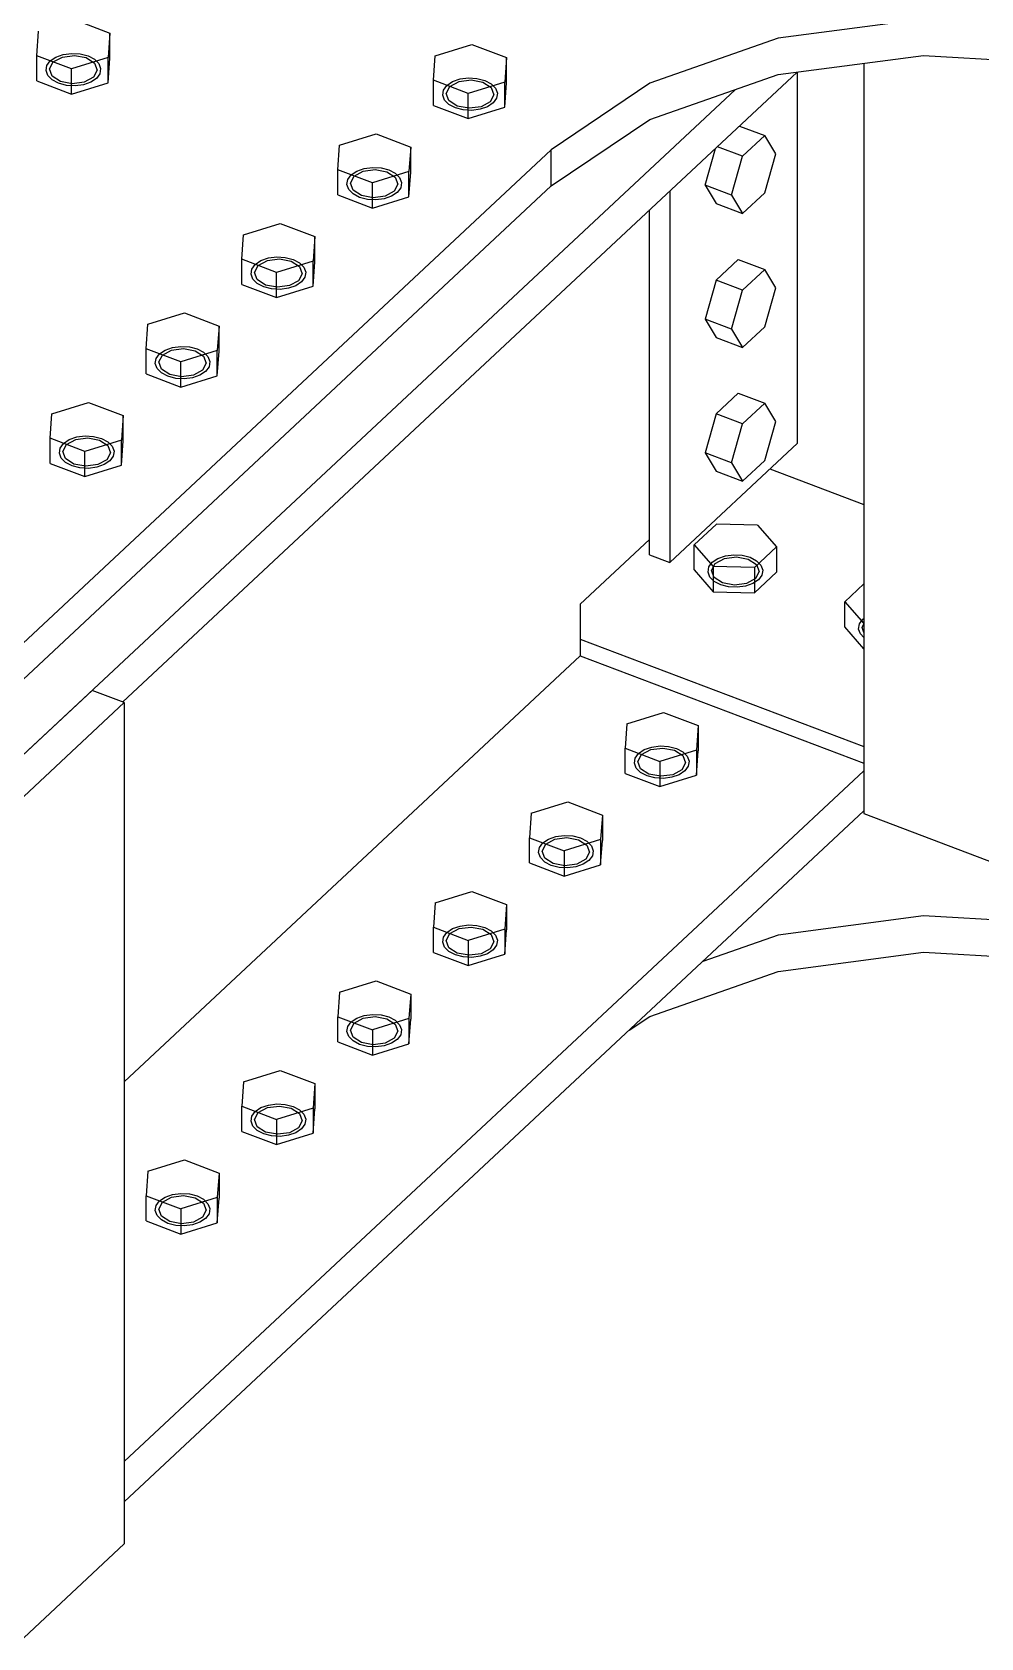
# Model space of a CAD drawing. Header units: millimetres. Extents: x 15962 to 71432, y 9666 to 72266.
# Drawn here: x 63782 to 64181, y 33526 to 34201 of the extents above; entities that cross this region are included whole.
import ezdxf

# ---------------------------------------------------------------- set-up
doc = ezdxf.new("R2010")
doc.units = ezdxf.units.MM
doc.header["$LTSCALE"] = 2

msp = doc.modelspace()

# ---------------------------------------------------------------- linework, layer by layer
at = {"color": 7, "linetype": 'Continuous'}
for p, q in [((63784.3943, 34190.7357), (63785.1499, 34201.0286)), ((63800.5133, 34205.7858), (63815.1213, 34200.2502)), ((63815.1213, 34200.2502), (63814.3658, 34189.9574)), ((63815.1213, 34189.6393), (63815.1213, 34200.2502)), ((63951.956, 34190.714), (63967.3195, 34195.4712)), ((63967.3195, 34195.4712), (63981.9275, 34189.9356)), ((63784.3943, 34180.1248), (63784.3943, 34190.7357)), ((63799.0023, 34185.2001), (63784.3943, 34190.7357)), ((63788.6241, 34186.5948), (63790.0588, 34188.5574)), ((63789.7673, 34185.1415), (63791.3239, 34188.078)), ((63790.0588, 34188.5574), (63792.4429, 34190.1603)), ((63791.3239, 34188.078), (63795.1403, 34190.1582)), ((63792.4429, 34190.1603), (63795.5431, 34191.2465)), ((63795.1403, 34190.1582), (63800.194, 34190.8246)), ((63795.5431, 34191.2465), (63799.0558, 34191.7097)), ((63814.3658, 34189.9574), (63799.0023, 34185.2001)), ((63799.0558, 34191.7097), (63802.6372, 34191.5046)), ((63800.194, 34190.8246), (63805.1308, 34189.8987)), ((63802.6372, 34191.5046), (63805.9368, 34190.6512)), ((63805.1308, 34189.8987), (63808.6279, 34187.6286)), ((63805.9368, 34190.6512), (63808.6315, 34189.2331)), ((63808.6279, 34187.6286), (63809.7483, 34184.6226)), ((63808.6315, 34189.2331), (63810.4576, 34187.3891)), ((63810.4576, 34187.3891), (63811.2364, 34185.2996)), ((63814.3658, 34179.3464), (63814.3658, 34189.9574)), ((63814.3658, 34179.3464), (63815.1213, 34189.6393)), ((63951.2005, 34180.4212), (63951.956, 34190.714)), ((63981.9275, 34189.9356), (63981.172, 34179.6428)), ((63981.9275, 34179.3247), (63981.9275, 34189.9356)), ((63788.2793, 34184.4644), (63788.6241, 34186.5948)), ((63789.058, 34182.375), (63788.2793, 34184.4644)), ((63790.8841, 34180.531), (63789.058, 34182.375)), ((63790.8877, 34182.1355), (63789.7673, 34185.1415)), ((63793.5789, 34179.1129), (63790.8841, 34180.531)), ((63794.3848, 34179.8654), (63790.8877, 34182.1355)), ((63799.0023, 34174.5892), (63799.0023, 34185.2001)), ((63808.1917, 34181.6861), (63804.3753, 34179.6059)), ((63809.4568, 34181.2067), (63807.0727, 34179.6038)), ((63809.7483, 34184.6226), (63808.1917, 34181.6861)), ((63810.8915, 34183.1693), (63809.4568, 34181.2067)), ((63811.2364, 34185.2996), (63810.8915, 34183.1693)), ((63951.2005, 34169.8102), (63951.2005, 34180.4212)), ((63965.8085, 34174.8856), (63951.2005, 34180.4212)), ((63959.2491, 34179.8457), (63962.3492, 34180.932)), ((63961.9465, 34179.8436), (63967.0002, 34180.51)), ((63962.3492, 34180.932), (63965.862, 34181.3952)), ((63965.862, 34181.3952), (63969.4434, 34181.1901)), ((63967.0002, 34180.51), (63971.937, 34179.5842)), ((63969.4434, 34181.1901), (63972.743, 34180.3367)), ((63784.3943, 34180.1248), (63799.0023, 34174.5892)), ((63796.8785, 34178.2595), (63793.5789, 34179.1129)), ((63799.3216, 34178.9395), (63794.3848, 34179.8654)), ((63800.4599, 34178.0543), (63796.8785, 34178.2595)), ((63799.0023, 34174.5892), (63814.3658, 34179.3464)), ((63804.3753, 34179.6059), (63799.3216, 34178.9395)), ((63803.9726, 34178.5176), (63800.4599, 34178.0543)), ((63807.0727, 34179.6038), (63803.9726, 34178.5176)), ((63955.0855, 34174.1499), (63955.4303, 34176.2802)), ((63955.8642, 34172.0604), (63955.0855, 34174.1499)), ((63955.4303, 34176.2802), (63956.865, 34178.2429)), ((63956.5735, 34174.8269), (63958.1301, 34177.7635)), ((63957.6939, 34171.8209), (63956.5735, 34174.8269)), ((63956.865, 34178.2429), (63959.2491, 34179.8457)), ((63958.1301, 34177.7635), (63961.9465, 34179.8436)), ((63981.172, 34179.6428), (63965.8085, 34174.8856)), ((63965.8085, 34164.2746), (63965.8085, 34174.8856)), ((63971.937, 34179.5842), (63975.4341, 34177.3141)), ((63972.743, 34180.3367), (63975.4377, 34178.9185)), ((63976.5545, 34174.308), (63974.9979, 34171.3715)), ((63975.4341, 34177.3141), (63976.5545, 34174.308)), ((63975.4377, 34178.9185), (63977.2638, 34177.0745)), ((63977.2638, 34177.0745), (63978.0426, 34174.9851)), ((63978.0426, 34174.9851), (63977.6977, 34172.8548)), ((63981.172, 34169.0319), (63981.172, 34179.6428)), ((63981.172, 34169.0319), (63981.9275, 34179.3247)), ((63951.2005, 34169.8102), (63965.8085, 34164.2746)), ((63957.6903, 34170.2164), (63955.8642, 34172.0604)), ((63960.3851, 34168.7983), (63957.6903, 34170.2164)), ((63961.191, 34169.5508), (63957.6939, 34171.8209)), ((63963.6846, 34167.9449), (63960.3851, 34168.7983)), ((63966.1278, 34168.6249), (63961.191, 34169.5508)), ((63967.2661, 34167.7398), (63963.6846, 34167.9449)), ((63965.8085, 34164.2746), (63981.172, 34169.0319)), ((63971.1815, 34169.2913), (63966.1278, 34168.6249)), ((63970.7788, 34168.203), (63967.2661, 34167.7398)), ((63973.8789, 34169.2892), (63970.7788, 34168.203)), ((63974.9979, 34171.3715), (63971.1815, 34169.2913)), ((63976.263, 34170.8921), (63973.8789, 34169.2892)), ((63977.6977, 34172.8548), (63976.263, 34170.8921)), ((64079.8764, 34161.1626), (64090.4659, 34157.1497)), ((63911.6586, 34153.0889), (63927.0221, 34157.8461)), ((63927.0221, 34157.8461), (63941.63, 34152.3105)), ((64090.4659, 34157.1497), (64081.1596, 34148.4606)), ((64095.119, 34149.4365), (64090.4659, 34157.1497)), ((63910.9031, 34142.796), (63911.6586, 34153.0889)), ((63941.63, 34152.3105), (63940.8745, 34142.0177)), ((63941.63, 34141.6996), (63941.63, 34152.3105)), ((64065.3737, 34136.2769), (64069.7516, 34151.7092)), ((64081.1596, 34148.4606), (64070.5701, 34152.4734)), ((64076.5064, 34132.0582), (64081.1596, 34148.4606)), ((64090.4659, 34133.034), (64095.119, 34149.4365)), ((63910.9031, 34132.1851), (63910.9031, 34142.796)), ((63925.511, 34137.2604), (63910.9031, 34142.796)), ((63915.1328, 34138.6551), (63916.5675, 34140.6177)), ((63916.2761, 34137.2018), (63917.8326, 34140.1383)), ((63916.5675, 34140.6177), (63918.9516, 34142.2206)), ((63917.8326, 34140.1383), (63921.6491, 34142.2185)), ((63918.9516, 34142.2206), (63922.0518, 34143.3068)), ((63921.6491, 34142.2185), (63926.7027, 34142.8849)), ((63922.0518, 34143.3068), (63925.5645, 34143.77)), ((63940.8745, 34142.0177), (63925.511, 34137.2604)), ((63925.5645, 34143.77), (63929.1459, 34143.5649)), ((63926.7027, 34142.8849), (63931.6395, 34141.959)), ((63929.1459, 34143.5649), (63932.4455, 34142.7115)), ((63931.6395, 34141.959), (63935.1367, 34139.6889)), ((63932.4455, 34142.7115), (63935.1402, 34141.2934)), ((63935.1402, 34141.2934), (63936.9663, 34139.4494)), ((63940.8745, 34131.4067), (63940.8745, 34142.0177)), ((63940.8745, 34131.4067), (63941.63, 34141.6996)), ((63914.788, 34136.5247), (63915.1328, 34138.6551)), ((63915.5667, 34134.4353), (63914.788, 34136.5247)), ((63917.3929, 34132.5913), (63915.5667, 34134.4353)), ((63917.3964, 34134.1958), (63916.2761, 34137.2018)), ((63920.8935, 34131.9257), (63917.3964, 34134.1958)), ((63925.511, 34126.6495), (63925.511, 34137.2604)), ((63934.7005, 34133.7464), (63930.884, 34131.6662)), ((63935.9655, 34133.267), (63933.5814, 34131.6641)), ((63936.257, 34136.6829), (63934.7005, 34133.7464)), ((63935.1367, 34139.6889), (63936.257, 34136.6829)), ((63937.4002, 34135.2296), (63935.9655, 34133.267)), ((63936.9663, 34139.4494), (63937.7451, 34137.3599)), ((63937.7451, 34137.3599), (63937.4002, 34135.2296)), ((64076.5064, 34132.0582), (64065.3737, 34136.2769)), ((64065.3737, 34136.2769), (64070.0268, 34128.5636)), ((63910.9031, 34132.1851), (63925.511, 34126.6495)), ((63920.0876, 34131.1732), (63917.3929, 34132.5913)), ((63923.3872, 34130.3198), (63920.0876, 34131.1732)), ((63925.8304, 34130.9998), (63920.8935, 34131.9257)), ((63926.9686, 34130.1146), (63923.3872, 34130.3198)), ((63925.511, 34126.6495), (63940.8745, 34131.4067)), ((63930.884, 34131.6662), (63925.8304, 34130.9998)), ((63930.4813, 34130.5779), (63926.9686, 34130.1146)), ((63933.5814, 34131.6641), (63930.4813, 34130.5779)), ((64070.0268, 34128.5636), (64081.1596, 34124.3449)), ((64076.5064, 34132.0582), (64081.1596, 34124.3449)), ((64081.1596, 34124.3449), (64090.4659, 34133.034)), ((63871.3611, 34115.4637), (63886.7246, 34120.2209)), ((63886.7246, 34120.2209), (63901.3326, 34114.6853)), ((63870.6056, 34105.1709), (63871.3611, 34115.4637)), ((63901.3326, 34114.6853), (63900.577, 34104.3925)), ((63901.3326, 34104.0744), (63901.3326, 34114.6853)), ((63870.6056, 34094.56), (63870.6056, 34105.1709)), ((63885.2136, 34099.6353), (63870.6056, 34105.1709)), ((63874.4905, 34098.8996), (63874.8354, 34101.0299)), ((63874.8354, 34101.0299), (63876.2701, 34102.9926)), ((63875.9786, 34099.5767), (63877.5352, 34102.5132)), ((63877.099, 34096.5706), (63875.9786, 34099.5767)), ((63876.2701, 34102.9926), (63878.6542, 34104.5955)), ((63877.5352, 34102.5132), (63881.3516, 34104.5933)), ((63878.6542, 34104.5955), (63881.7543, 34105.6817)), ((63881.3516, 34104.5933), (63886.4053, 34105.2598)), ((63881.7543, 34105.6817), (63885.267, 34106.1449)), ((63900.577, 34104.3925), (63885.2136, 34099.6353)), ((63885.2136, 34089.0244), (63885.2136, 34099.6353)), ((63885.267, 34106.1449), (63888.8484, 34105.9398)), ((63886.4053, 34105.2598), (63891.3421, 34104.3339)), ((63888.8484, 34105.9398), (63892.148, 34105.0864)), ((63891.3421, 34104.3339), (63894.8392, 34102.0638)), ((63892.148, 34105.0864), (63894.8428, 34103.6683)), ((63894.8392, 34102.0638), (63895.9596, 34099.0577)), ((63894.8428, 34103.6683), (63896.6689, 34101.8242)), ((63896.6689, 34101.8242), (63897.4476, 34099.7348)), ((63897.4476, 34099.7348), (63897.1028, 34097.6045)), ((63900.577, 34093.7816), (63900.577, 34104.3925)), ((63900.577, 34093.7816), (63901.3326, 34104.0744)), ((64079.3331, 34105.0985), (64070.0268, 34096.4093)), ((64079.3331, 34105.0985), (64090.4659, 34100.8798)), ((64090.4659, 34100.8798), (64081.1596, 34092.1906)), ((64095.119, 34093.1665), (64090.4659, 34100.8798)), ((63870.6056, 34094.56), (63885.2136, 34089.0244)), ((63875.2693, 34096.8102), (63874.4905, 34098.8996)), ((63877.0954, 34094.9661), (63875.2693, 34096.8102)), ((63879.7901, 34093.548), (63877.0954, 34094.9661)), ((63880.5961, 34094.3005), (63877.099, 34096.5706)), ((63883.0897, 34092.6946), (63879.7901, 34093.548)), ((63885.5329, 34093.3746), (63880.5961, 34094.3005)), ((63886.6711, 34092.4895), (63883.0897, 34092.6946)), ((63885.2136, 34089.0244), (63900.577, 34093.7816)), ((63890.5866, 34094.0411), (63885.5329, 34093.3746)), ((63890.1838, 34092.9527), (63886.6711, 34092.4895)), ((63893.284, 34094.0389), (63890.1838, 34092.9527)), ((63894.403, 34096.1212), (63890.5866, 34094.0411)), ((63895.6681, 34095.6418), (63893.284, 34094.0389)), ((63895.9596, 34099.0577), (63894.403, 34096.1212)), ((63897.1028, 34097.6045), (63895.6681, 34095.6418)), ((64070.0268, 34096.4093), (64065.3737, 34080.0069)), ((64081.1596, 34092.1906), (64070.0268, 34096.4093)), ((64090.4659, 34076.7641), (64095.119, 34093.1665)), ((64076.5064, 34075.7882), (64081.1596, 34092.1906)), ((63831.0636, 34077.8386), (63846.4271, 34082.5958)), ((63846.4271, 34082.5958), (63861.0351, 34077.0602)), ((64076.5064, 34075.7882), (64065.3737, 34080.0069)), ((64065.3737, 34080.0069), (64070.0268, 34072.2936)), ((63830.3081, 34067.5458), (63831.0636, 34077.8386)), ((63861.0351, 34077.0602), (63860.2796, 34066.7674)), ((63861.0351, 34066.4493), (63861.0351, 34077.0602)), ((64076.5064, 34075.7882), (64081.1596, 34068.0749)), ((64081.1596, 34068.0749), (64090.4659, 34076.7641)), ((63830.3081, 34056.9348), (63830.3081, 34067.5458)), ((63844.9161, 34062.0102), (63830.3081, 34067.5458)), ((63835.9726, 34065.3674), (63838.3567, 34066.9703)), ((63837.2377, 34064.888), (63841.0541, 34066.9682)), ((63838.3567, 34066.9703), (63841.4568, 34068.0566)), ((63841.0541, 34066.9682), (63846.1078, 34067.6346)), ((63841.4568, 34068.0566), (63844.9696, 34068.5198)), ((63860.2796, 34066.7674), (63844.9161, 34062.0102)), ((63844.9696, 34068.5198), (63848.551, 34068.3146)), ((63846.1078, 34067.6346), (63851.0446, 34066.7088)), ((63848.551, 34068.3146), (63851.8506, 34067.4613)), ((63851.0446, 34066.7088), (63854.5417, 34064.4387)), ((63851.8506, 34067.4613), (63854.5453, 34066.0431)), ((63854.5453, 34066.0431), (63856.3714, 34064.1991)), ((63860.2796, 34056.1565), (63860.2796, 34066.7674)), ((63860.2796, 34056.1565), (63861.0351, 34066.4493)), ((64070.0268, 34072.2936), (64081.1596, 34068.0749)), ((63834.1931, 34061.2745), (63834.5379, 34063.4048)), ((63834.9718, 34059.185), (63834.1931, 34061.2745)), ((63834.5379, 34063.4048), (63835.9726, 34065.3674)), ((63836.7979, 34057.341), (63834.9718, 34059.185)), ((63835.6811, 34061.9515), (63837.2377, 34064.888)), ((63836.8015, 34058.9455), (63835.6811, 34061.9515)), ((63840.2986, 34056.6754), (63836.8015, 34058.9455)), ((63844.9161, 34051.3992), (63844.9161, 34062.0102)), ((63855.6621, 34061.4326), (63854.1055, 34058.4961)), ((63854.5417, 34064.4387), (63855.6621, 34061.4326)), ((63856.8053, 34059.9794), (63855.3706, 34058.0167)), ((63856.3714, 34064.1991), (63857.1502, 34062.1097)), ((63857.1502, 34062.1097), (63856.8053, 34059.9794)), ((63830.3081, 34056.9348), (63844.9161, 34051.3992)), ((63839.4927, 34055.9229), (63836.7979, 34057.341)), ((63842.7922, 34055.0695), (63839.4927, 34055.9229)), ((63845.2354, 34055.7495), (63840.2986, 34056.6754)), ((63846.3737, 34054.8644), (63842.7922, 34055.0695)), ((63844.9161, 34051.3992), (63860.2796, 34056.1565)), ((63850.2891, 34056.4159), (63845.2354, 34055.7495)), ((63849.8864, 34055.3276), (63846.3737, 34054.8644)), ((63852.9865, 34056.4138), (63849.8864, 34055.3276)), ((63854.1055, 34058.4961), (63850.2891, 34056.4159)), ((63855.3706, 34058.0167), (63852.9865, 34056.4138)), ((64079.3331, 34048.8285), (64070.0268, 34040.1393)), ((64079.3331, 34048.8285), (64090.4659, 34044.6098)), ((63790.0107, 34029.9206), (63790.7662, 34040.2134)), ((63790.7662, 34040.2134), (63806.1297, 34044.9707)), ((63806.1297, 34044.9707), (63820.7376, 34039.4351)), ((63820.7376, 34039.4351), (63819.9821, 34029.1422)), ((63820.7376, 34028.8242), (63820.7376, 34039.4351)), ((64070.0268, 34040.1393), (64065.3737, 34023.7369)), ((64081.1596, 34035.9206), (64070.0268, 34040.1393)), ((64090.4659, 34044.6098), (64081.1596, 34035.9206)), ((64095.119, 34036.8965), (64090.4659, 34044.6098)), ((64076.5064, 34019.5182), (64081.1596, 34035.9206)), ((64090.4659, 34020.4941), (64095.119, 34036.8965)), ((63790.0107, 34019.3097), (63790.0107, 34029.9206)), ((63804.6186, 34024.385), (63790.0107, 34029.9206)), ((63793.8956, 34023.6493), (63794.2405, 34025.7796)), ((63794.2405, 34025.7796), (63795.6751, 34027.7423)), ((63795.3837, 34024.3264), (63796.9402, 34027.2629)), ((63795.6751, 34027.7423), (63798.0592, 34029.3452)), ((63796.9402, 34027.2629), (63800.7567, 34029.3431)), ((63798.0592, 34029.3452), (63801.1594, 34030.4314)), ((63800.7567, 34029.3431), (63805.8103, 34030.0095)), ((63801.1594, 34030.4314), (63804.6721, 34030.8946)), ((63819.9821, 34029.1422), (63804.6186, 34024.385)), ((63804.6721, 34030.8946), (63808.2535, 34030.6895)), ((63805.8103, 34030.0095), (63810.7471, 34029.0836)), ((63808.2535, 34030.6895), (63811.5531, 34029.8361)), ((63810.7471, 34029.0836), (63814.2443, 34026.8135)), ((63811.5531, 34029.8361), (63814.2478, 34028.418)), ((63814.2443, 34026.8135), (63815.3646, 34023.8075)), ((63814.2478, 34028.418), (63816.074, 34026.574)), ((63816.074, 34026.574), (63816.8527, 34024.4845)), ((63819.9821, 34018.5313), (63819.9821, 34029.1422)), ((63819.9821, 34018.5313), (63820.7376, 34028.8242)), ((63790.0107, 34019.3097), (63804.6186, 34013.7741)), ((63794.6743, 34021.5599), (63793.8956, 34023.6493)), ((63796.5005, 34019.7159), (63794.6743, 34021.5599)), ((63796.504, 34021.3203), (63795.3837, 34024.3264)), ((63799.1952, 34018.2977), (63796.5005, 34019.7159)), ((63800.0012, 34019.0502), (63796.504, 34021.3203)), ((63804.938, 34018.1244), (63800.0012, 34019.0502)), ((63804.6186, 34013.7741), (63804.6186, 34024.385)), ((63804.6186, 34013.7741), (63819.9821, 34018.5313)), ((63809.9916, 34018.7908), (63804.938, 34018.1244)), ((63812.689, 34018.7887), (63809.5889, 34017.7024)), ((63813.8081, 34020.871), (63809.9916, 34018.7908)), ((63815.0732, 34020.3916), (63812.689, 34018.7887)), ((63815.3646, 34023.8075), (63813.8081, 34020.871)), ((63816.5078, 34022.3542), (63815.0732, 34020.3916)), ((63816.8527, 34024.4845), (63816.5078, 34022.3542)), ((64076.5064, 34019.5182), (64065.3737, 34023.7369)), ((64065.3737, 34023.7369), (64070.0268, 34016.0236)), ((64076.5064, 34019.5182), (64081.1596, 34011.8049)), ((64081.1596, 34011.8049), (64090.4659, 34020.4941)), ((63802.4948, 34017.4444), (63799.1952, 34018.2977)), ((63806.0762, 34017.2392), (63802.4948, 34017.4444)), ((63809.5889, 34017.7024), (63806.0762, 34017.2392)), ((64070.0268, 34016.0236), (64081.1596, 34011.8049)), ((64070.1272, 33993.8086), (64060.8277, 33985.1168)), ((64087.4316, 33993.364), (64070.1272, 33993.8086)), ((64087.4316, 33993.364), (64095.4365, 33984.2277)), ((64060.8277, 33985.1168), (64068.8326, 33975.9805)), ((64060.8277, 33974.5059), (64060.8277, 33985.1168)), ((64068.4302, 33977.734), (64070.8131, 33979.3376)), ((64069.6957, 33977.255), (64073.5105, 33979.3362)), ((64070.8131, 33979.3376), (64073.9123, 33980.4247)), ((64073.5105, 33979.3362), (64078.5636, 33980.004)), ((64073.9123, 33980.4247), (64077.4247, 33980.8889)), ((64077.4247, 33980.8889), (64081.0063, 33980.6847)), ((64078.5636, 33980.004), (64083.5012, 33979.0795)), ((64081.0063, 33980.6847), (64084.3065, 33979.8323)), ((64083.5012, 33979.0795), (64087.0001, 33976.8104)), ((64084.3065, 33979.8323), (64087.0024, 33978.4149)), ((64095.4365, 33984.2277), (64086.137, 33975.5359)), ((64087.0024, 33978.4149), (64088.8299, 33976.5714)), ((64095.4365, 33984.2277), (64095.4365, 33973.6168)), ((64060.8277, 33974.5059), (64068.8326, 33965.3696)), ((64066.6539, 33973.6406), (64066.9971, 33975.771)), ((64067.4343, 33971.5513), (64066.6539, 33973.6406)), ((64066.9971, 33975.771), (64068.4302, 33977.734)), ((64069.2619, 33969.7078), (64067.4343, 33971.5513)), ((64068.1414, 33974.318), (64069.6957, 33977.255)), ((64069.2642, 33971.3123), (64068.1414, 33974.318)), ((64086.137, 33975.5359), (64068.8326, 33975.9805)), ((64068.8326, 33975.9805), (64068.8326, 33965.3696)), ((64072.7631, 33969.0432), (64069.2642, 33971.3123)), ((64086.137, 33975.5359), (64086.137, 33964.925)), ((64086.137, 33964.925), (64095.4365, 33973.6168)), ((64088.1228, 33973.8047), (64086.5685, 33970.8677)), ((64087.0001, 33976.8104), (64088.1228, 33973.8047)), ((64089.2672, 33972.3517), (64087.834, 33970.3887)), ((64088.8299, 33976.5714), (64089.6103, 33974.4821)), ((64089.6103, 33974.4821), (64089.2672, 33972.3517)), ((64068.8326, 33965.3696), (64086.137, 33964.925)), ((64071.9577, 33968.2904), (64069.2619, 33969.7078)), ((64075.258, 33967.438), (64071.9577, 33968.2904)), ((64077.7006, 33968.1187), (64072.7631, 33969.0432)), ((64078.8395, 33967.2338), (64075.258, 33967.438)), ((64082.7538, 33968.7865), (64077.7006, 33968.1187)), ((64082.3519, 33967.698), (64078.8395, 33967.2338)), ((64085.4512, 33968.7851), (64082.3519, 33967.698)), ((64086.5685, 33970.8677), (64082.7538, 33968.7865)), ((64087.834, 33970.3887), (64085.4512, 33968.7851)), ((64132.198, 33968.7325), (64124.1009, 33961.1646)), ((64124.1009, 33961.1646), (64132.1058, 33952.0283)), ((64124.1009, 33950.5537), (64124.1009, 33961.1646)), ((64129.9271, 33949.6883), (64130.2703, 33951.8187)), ((64130.2703, 33951.8187), (64131.7034, 33953.7818)), ((64131.4146, 33950.3658), (64132.198, 33951.8461)), ((64131.7034, 33953.7818), (64132.198, 33954.1146)), ((64132.198, 33952.0259), (64132.1058, 33952.0283)), ((64132.1058, 33952.0283), (64132.1058, 33941.4174)), ((64132.1058, 33941.4174), (64124.1009, 33950.5537)), ((64130.7075, 33947.5991), (64129.9271, 33949.6883)), ((64132.198, 33946.0955), (64130.7075, 33947.5991)), ((64132.198, 33948.2685), (64131.4146, 33950.3658)), ((64132.1058, 33941.4174), (64132.198, 33941.415)), ((64032.5509, 33909.8557), (64047.9144, 33914.6129)), ((64047.9144, 33914.6129), (64062.5224, 33909.0773)), ((64032.5509, 33909.8557), (64031.7954, 33899.5629)), ((64062.5224, 33909.0773), (64061.7669, 33898.7845)), ((64062.5224, 33909.0773), (64062.5224, 33898.4664)), ((64031.7954, 33899.5629), (64046.4034, 33894.0273)), ((64031.7954, 33888.952), (64031.7954, 33899.5629)), ((64036.0252, 33895.4219), (64037.4599, 33897.3846)), ((64037.1684, 33893.9686), (64038.725, 33896.9052)), ((64037.4599, 33897.3846), (64039.844, 33898.9874)), ((64038.725, 33896.9052), (64042.5414, 33898.9853)), ((64039.844, 33898.9874), (64042.9441, 33900.0737)), ((64042.5414, 33898.9853), (64047.5951, 33899.6517)), ((64042.9441, 33900.0737), (64046.4568, 33900.5369)), ((64061.7669, 33898.7845), (64046.4034, 33894.0273)), ((64046.4568, 33900.5369), (64050.0383, 33900.3318)), ((64047.5951, 33899.6517), (64052.5319, 33898.7259)), ((64050.0383, 33900.3318), (64053.3378, 33899.4784)), ((64052.5319, 33898.7259), (64056.029, 33896.4558)), ((64053.3378, 33899.4784), (64056.0326, 33898.0602)), ((64056.0326, 33898.0602), (64057.8587, 33896.2162)), ((64061.7669, 33898.7845), (64061.7669, 33888.1736)), ((64061.7669, 33888.1736), (64062.5224, 33898.4664)), ((64035.6803, 33893.2916), (64036.0252, 33895.4219)), ((64036.4591, 33891.2021), (64035.6803, 33893.2916)), ((64038.2852, 33889.3581), (64036.4591, 33891.2021)), ((64038.2888, 33890.9626), (64037.1684, 33893.9686)), ((64041.7859, 33888.6925), (64038.2888, 33890.9626)), ((64046.4034, 33894.0273), (64046.4034, 33883.4164)), ((64055.5928, 33890.5132), (64051.7764, 33888.433)), ((64057.1494, 33893.4497), (64055.5928, 33890.5132)), ((64056.029, 33896.4558), (64057.1494, 33893.4497)), ((64058.2926, 33891.9965), (64056.8579, 33890.0338)), ((64057.8587, 33896.2162), (64058.6374, 33894.1268)), ((64058.6374, 33894.1268), (64058.2926, 33891.9965)), ((64031.7954, 33888.952), (64046.4034, 33883.4164)), ((64040.98, 33887.94), (64038.2852, 33889.3581)), ((64044.2795, 33887.0866), (64040.98, 33887.94)), ((64046.7227, 33887.7666), (64041.7859, 33888.6925)), ((64047.861, 33886.8815), (64044.2795, 33887.0866)), ((64046.4034, 33883.4164), (64061.7669, 33888.1736)), ((64051.7764, 33888.433), (64046.7227, 33887.7666)), ((64051.3737, 33887.3447), (64047.861, 33886.8815)), ((64054.4738, 33888.4309), (64051.3737, 33887.3447)), ((64056.8579, 33890.0338), (64054.4738, 33888.4309)), ((63992.2535, 33872.2306), (64007.6169, 33876.9878)), ((64007.6169, 33876.9878), (64022.2249, 33871.4522)), ((63992.2535, 33872.2306), (63991.498, 33861.9377)), ((64022.2249, 33871.4522), (64021.4694, 33861.1594)), ((64022.2249, 33871.4522), (64022.2249, 33860.8413)), ((63991.498, 33861.9377), (64006.1059, 33856.4021)), ((63991.498, 33851.3268), (63991.498, 33861.9377)), ((63995.3829, 33855.6664), (63995.7277, 33857.7968)), ((63995.7277, 33857.7968), (63997.1624, 33859.7594)), ((63996.871, 33856.3435), (63998.4275, 33859.28)), ((63997.1624, 33859.7594), (63999.5465, 33861.3623)), ((63998.4275, 33859.28), (64002.2439, 33861.3602)), ((63999.5465, 33861.3623), (64002.6467, 33862.4485)), ((64002.2439, 33861.3602), (64007.2976, 33862.0266)), ((64002.6467, 33862.4485), (64006.1594, 33862.9117)), ((64021.4694, 33861.1594), (64006.1059, 33856.4021)), ((64006.1059, 33856.4021), (64006.1059, 33845.7912)), ((64006.1594, 33862.9117), (64009.7408, 33862.7066)), ((64007.2976, 33862.0266), (64012.2344, 33861.1007)), ((64009.7408, 33862.7066), (64013.0404, 33861.8532)), ((64012.2344, 33861.1007), (64015.7315, 33858.8306)), ((64013.0404, 33861.8532), (64015.7351, 33860.4351)), ((64015.7315, 33858.8306), (64016.8519, 33855.8246)), ((64015.7351, 33860.4351), (64017.5612, 33858.5911)), ((64017.5612, 33858.5911), (64018.34, 33856.5016)), ((64018.34, 33856.5016), (64017.9951, 33854.3713)), ((64021.4694, 33861.1594), (64021.4694, 33850.5484)), ((64021.4694, 33850.5484), (64022.2249, 33860.8413)), ((63991.498, 33851.3268), (64006.1059, 33845.7912)), ((63996.1616, 33853.577), (63995.3829, 33855.6664)), ((63997.9878, 33851.733), (63996.1616, 33853.577)), ((63997.9913, 33853.3375), (63996.871, 33856.3435)), ((64000.6825, 33850.3149), (63997.9878, 33851.733)), ((64001.4884, 33851.0674), (63997.9913, 33853.3375)), ((64003.9821, 33849.4615), (64000.6825, 33850.3149)), ((64006.4252, 33850.1415), (64001.4884, 33851.0674)), ((64006.1059, 33845.7912), (64021.4694, 33850.5484)), ((64011.4789, 33850.8079), (64006.4252, 33850.1415)), ((64011.0762, 33849.7196), (64007.5635, 33849.2563)), ((64014.1763, 33850.8058), (64011.0762, 33849.7196)), ((64015.2953, 33852.8881), (64011.4789, 33850.8079)), ((64016.5604, 33852.4087), (64014.1763, 33850.8058)), ((64016.8519, 33855.8246), (64015.2953, 33852.8881)), ((64017.9951, 33854.3713), (64016.5604, 33852.4087)), ((64007.5635, 33849.2563), (64003.9821, 33849.4615)), ((63951.956, 33834.6054), (63967.3195, 33839.3626)), ((63967.3195, 33839.3626), (63981.9275, 33833.827)), ((63951.956, 33834.6054), (63951.2005, 33824.3126)), ((63981.9275, 33833.827), (63981.1719, 33823.5342)), ((63981.9275, 33833.827), (63981.9275, 33823.2161)), ((63951.2005, 33824.3126), (63965.8085, 33818.777)), ((63951.2005, 33813.7017), (63951.2005, 33824.3126)), ((63956.865, 33822.1343), (63959.2491, 33823.7372)), ((63958.1301, 33821.6549), (63961.9465, 33823.735)), ((63959.2491, 33823.7372), (63962.3492, 33824.8234)), ((63961.9465, 33823.735), (63967.0002, 33824.4015)), ((63962.3492, 33824.8234), (63965.8619, 33825.2866)), ((63981.1719, 33823.5342), (63965.8085, 33818.777)), ((63965.8619, 33825.2866), (63969.4433, 33825.0815)), ((63967.0002, 33824.4015), (63971.937, 33823.4756)), ((63969.4433, 33825.0815), (63972.7429, 33824.2281)), ((63971.937, 33823.4756), (63975.4341, 33821.2055)), ((63972.7429, 33824.2281), (63975.4377, 33822.81)), ((63975.4377, 33822.81), (63977.2638, 33820.9659)), ((63981.1719, 33823.5342), (63981.1719, 33812.9233)), ((63981.1719, 33812.9233), (63981.9275, 33823.2161)), ((63955.0854, 33818.0413), (63955.4303, 33820.1716)), ((63955.8642, 33815.9519), (63955.0854, 33818.0413)), ((63955.4303, 33820.1716), (63956.865, 33822.1343)), ((63957.6903, 33814.1078), (63955.8642, 33815.9519)), ((63956.5735, 33818.7184), (63958.1301, 33821.6549)), ((63957.6939, 33815.7123), (63956.5735, 33818.7184)), ((63965.8085, 33818.777), (63965.8085, 33808.1661)), ((63976.5545, 33818.1994), (63974.9979, 33815.2629)), ((63975.4341, 33821.2055), (63976.5545, 33818.1994)), ((63977.6977, 33816.7462), (63976.263, 33814.7835)), ((63977.2638, 33820.9659), (63978.0425, 33818.8765)), ((63978.0425, 33818.8765), (63977.6977, 33816.7462)), ((63951.2005, 33813.7017), (63965.8085, 33808.1661)), ((63960.385, 33812.6897), (63957.6903, 33814.1078)), ((63961.191, 33813.4422), (63957.6939, 33815.7123)), ((63963.6846, 33811.8363), (63960.385, 33812.6897)), ((63966.1278, 33812.5163), (63961.191, 33813.4422)), ((63967.266, 33811.6312), (63963.6846, 33811.8363)), ((63965.8085, 33808.1661), (63981.1719, 33812.9233)), ((63971.1815, 33813.1828), (63966.1278, 33812.5163)), ((63970.7787, 33812.0944), (63967.266, 33811.6312)), ((63973.8789, 33813.1806), (63970.7787, 33812.0944)), ((63974.9979, 33815.2629), (63971.1815, 33813.1828)), ((63976.263, 33814.7835), (63973.8789, 33813.1806)), ((63911.6585, 33796.9803), (63910.903, 33786.6874)), ((63911.6585, 33796.9803), (63927.022, 33801.7375)), ((63927.022, 33801.7375), (63941.63, 33796.2019)), ((63941.63, 33796.2019), (63940.8745, 33785.9091)), ((63941.63, 33796.2019), (63941.63, 33785.591)), ((63910.903, 33786.6874), (63925.511, 33781.1518)), ((63910.903, 33776.0765), (63910.903, 33786.6874)), ((63914.788, 33780.4162), (63915.1328, 33782.5465)), ((63915.1328, 33782.5465), (63916.5675, 33784.5091)), ((63916.276, 33781.0932), (63917.8326, 33784.0297)), ((63916.5675, 33784.5091), (63918.9516, 33786.112)), ((63917.8326, 33784.0297), (63921.649, 33786.1099)), ((63918.9516, 33786.112), (63922.0517, 33787.1983)), ((63921.649, 33786.1099), (63926.7027, 33786.7763)), ((63922.0517, 33787.1983), (63925.5645, 33787.6615)), ((63940.8745, 33785.9091), (63925.511, 33781.1518)), ((63925.5645, 33787.6615), (63929.1459, 33787.4563)), ((63926.7027, 33786.7763), (63931.6395, 33785.8505)), ((63929.1459, 33787.4563), (63932.4455, 33786.603)), ((63931.6395, 33785.8505), (63935.1366, 33783.5804)), ((63932.4455, 33786.603), (63935.1402, 33785.1848)), ((63935.1366, 33783.5804), (63936.257, 33780.5743)), ((63935.1402, 33785.1848), (63936.9663, 33783.3408)), ((63936.9663, 33783.3408), (63937.7451, 33781.2514)), ((63940.8745, 33785.9091), (63940.8745, 33775.2982)), ((63940.8745, 33775.2982), (63941.63, 33785.591)), ((63910.903, 33776.0765), (63925.511, 33770.5409)), ((63915.5667, 33778.3267), (63914.788, 33780.4162)), ((63917.3928, 33776.4827), (63915.5667, 33778.3267)), ((63917.3964, 33778.0872), (63916.276, 33781.0932)), ((63920.0876, 33775.0646), (63917.3928, 33776.4827)), ((63920.8935, 33775.8171), (63917.3964, 33778.0872)), ((63925.8303, 33774.8912), (63920.8935, 33775.8171)), ((63925.511, 33781.1518), (63925.511, 33770.5409)), ((63930.884, 33775.5576), (63925.8303, 33774.8912)), ((63933.5814, 33775.5555), (63930.4813, 33774.4693)), ((63934.7004, 33777.6378), (63930.884, 33775.5576)), ((63935.9655, 33777.1584), (63933.5814, 33775.5555)), ((63936.257, 33780.5743), (63934.7004, 33777.6378)), ((63937.4002, 33779.1211), (63935.9655, 33777.1584)), ((63937.7451, 33781.2514), (63937.4002, 33779.1211)), ((63923.3871, 33774.2112), (63920.0876, 33775.0646)), ((63926.9686, 33774.0061), (63923.3871, 33774.2112)), ((63925.511, 33770.5409), (63940.8745, 33775.2982)), ((63930.4813, 33774.4693), (63926.9686, 33774.0061)), ((63871.3611, 33759.3551), (63886.7246, 33764.1124)), ((63886.7246, 33764.1124), (63901.3325, 33758.5768)), ((63871.3611, 33759.3551), (63870.6056, 33749.0623)), ((63901.3325, 33758.5768), (63900.577, 33748.2839)), ((63901.3325, 33758.5768), (63901.3325, 33747.9659)), ((63870.6056, 33749.0623), (63885.2135, 33743.5267)), ((63870.6056, 33738.4514), (63870.6056, 33749.0623)), ((63876.2701, 33746.884), (63878.6542, 33748.4869)), ((63877.5351, 33746.4046), (63881.3516, 33748.4848)), ((63878.6542, 33748.4869), (63881.7543, 33749.5731)), ((63881.3516, 33748.4848), (63886.4052, 33749.1512)), ((63881.7543, 33749.5731), (63885.267, 33750.0363)), ((63885.267, 33750.0363), (63888.8484, 33749.8312)), ((63886.4052, 33749.1512), (63891.342, 33748.2253)), ((63888.8484, 33749.8312), (63892.148, 33748.9778)), ((63892.148, 33748.9778), (63894.8427, 33747.5597)), ((63874.4905, 33742.791), (63874.8354, 33744.9213)), ((63875.2693, 33740.7016), (63874.4905, 33742.791)), ((63874.8354, 33744.9213), (63876.2701, 33746.884)), ((63875.9786, 33743.4681), (63877.5351, 33746.4046)), ((63877.0989, 33740.462), (63875.9786, 33743.4681)), ((63900.577, 33748.2839), (63885.2135, 33743.5267)), ((63885.2135, 33743.5267), (63885.2135, 33732.9158)), ((63891.342, 33748.2253), (63894.8392, 33745.9552)), ((63895.9595, 33742.9492), (63894.403, 33740.0126)), ((63894.8392, 33745.9552), (63895.9595, 33742.9492)), ((63894.8427, 33747.5597), (63896.6689, 33745.7157)), ((63896.6689, 33745.7157), (63897.4476, 33743.6262)), ((63897.4476, 33743.6262), (63897.1028, 33741.4959)), ((63900.577, 33748.2839), (63900.577, 33737.673)), ((63900.577, 33737.673), (63901.3325, 33747.9659)), ((63870.6056, 33738.4514), (63885.2135, 33732.9158)), ((63877.0954, 33738.8576), (63875.2693, 33740.7016)), ((63879.7901, 33737.4394), (63877.0954, 33738.8576)), ((63880.5961, 33738.1919), (63877.0989, 33740.462)), ((63883.0897, 33736.586), (63879.7901, 33737.4394)), ((63885.5329, 33737.2661), (63880.5961, 33738.1919)), ((63886.6711, 33736.3809), (63883.0897, 33736.586)), ((63885.2135, 33732.9158), (63900.577, 33737.673)), ((63890.5865, 33737.9325), (63885.5329, 33737.2661)), ((63890.1838, 33736.8441), (63886.6711, 33736.3809)), ((63893.284, 33737.9304), (63890.1838, 33736.8441)), ((63894.403, 33740.0126), (63890.5865, 33737.9325)), ((63895.6681, 33739.5333), (63893.284, 33737.9304)), ((63897.1028, 33741.4959), (63895.6681, 33739.5333)), ((63831.0636, 33721.73), (63830.3081, 33711.4372)), ((63831.0636, 33721.73), (63846.4271, 33726.4872)), ((63846.4271, 33726.4872), (63861.0351, 33720.9516)), ((63861.0351, 33720.9516), (63860.2796, 33710.6588)), ((63861.0351, 33720.9516), (63861.0351, 33710.3407)), ((63830.3081, 33711.4372), (63844.9161, 33705.9016)), ((63830.3081, 33700.8263), (63830.3081, 33711.4372)), ((63834.5379, 33707.2962), (63835.9726, 33709.2589)), ((63835.6811, 33705.8429), (63837.2377, 33708.7795)), ((63835.9726, 33709.2589), (63838.3567, 33710.8618)), ((63837.2377, 33708.7795), (63841.0541, 33710.8596)), ((63838.3567, 33710.8618), (63841.4568, 33711.948)), ((63841.0541, 33710.8596), (63846.1078, 33711.5261)), ((63841.4568, 33711.948), (63844.9695, 33712.4112)), ((63860.2796, 33710.6588), (63844.9161, 33705.9016)), ((63844.9695, 33712.4112), (63848.551, 33712.2061)), ((63846.1078, 33711.5261), (63851.0446, 33710.6002)), ((63848.551, 33712.2061), (63851.8505, 33711.3527)), ((63851.0446, 33710.6002), (63854.5417, 33708.3301)), ((63851.8505, 33711.3527), (63854.5453, 33709.9346)), ((63854.5417, 33708.3301), (63855.6621, 33705.324)), ((63854.5453, 33709.9346), (63856.3714, 33708.0905)), ((63856.3714, 33708.0905), (63857.1501, 33706.0011)), ((63860.2796, 33710.6588), (63860.2796, 33700.0479)), ((63860.2796, 33700.0479), (63861.0351, 33710.3407)), ((63834.193, 33705.1659), (63834.5379, 33707.2962)), ((63834.9718, 33703.0765), (63834.193, 33705.1659)), ((63836.7979, 33701.2324), (63834.9718, 33703.0765)), ((63836.8015, 33702.8369), (63835.6811, 33705.8429)), ((63839.4927, 33699.8143), (63836.7979, 33701.2324)), ((63840.2986, 33700.5668), (63836.8015, 33702.8369)), ((63844.9161, 33705.9016), (63844.9161, 33695.2907)), ((63854.1055, 33702.3875), (63850.2891, 33700.3073)), ((63855.3706, 33701.9081), (63852.9865, 33700.3052)), ((63855.6621, 33705.324), (63854.1055, 33702.3875)), ((63856.8053, 33703.8708), (63855.3706, 33701.9081)), ((63857.1501, 33706.0011), (63856.8053, 33703.8708)), ((63830.3081, 33700.8263), (63844.9161, 33695.2907)), ((63842.7922, 33698.9609), (63839.4927, 33699.8143)), ((63845.2354, 33699.6409), (63840.2986, 33700.5668)), ((63846.3737, 33698.7558), (63842.7922, 33698.9609)), ((63844.9161, 33695.2907), (63860.2796, 33700.0479)), ((63850.2891, 33700.3073), (63845.2354, 33699.6409)), ((63849.8864, 33699.219), (63846.3737, 33698.7558)), ((63852.9865, 33700.3052), (63849.8864, 33699.219))]:
    msp.add_line(p, q, dxfattribs=at)
at = {"color": 2, "linetype": 'Continuous'}
for p, q in [((64157.2372, 34206.0788), (64096.0813, 34198.0306)), ((64096.0813, 34198.0306), (64042.1095, 34179.1253)), ((64096.0813, 34182.7573), (64157.2372, 34190.8055)), ((64132.198, 34187.5103), (64132.198, 33872.0913)), ((64157.2372, 34190.8055), (64219.5793, 34187.2073)), ((63820.4896, 33918.977), (64104.1409, 34183.818)), ((64042.1095, 34163.852), (64096.0813, 34182.7573)), ((64104.2314, 34027.8635), (64104.2314, 34183.8299)), ((63425.9066, 33567.4418), (64078.2266, 34176.5032)), ((64042.1095, 34179.1253), (64000.6152, 34151.217)), ((64000.6152, 34135.9437), (64042.1095, 34163.852)), ((64000.6152, 34151.217), (63705.1831, 33875.1671)), ((64000.6152, 34135.9437), (64000.6152, 34151.217)), ((63705.1831, 33859.8938), (64000.6152, 34135.9437)), ((64050.5015, 34133.7356), (64050.5015, 33977.6967)), ((64042.0676, 33980.8927), (64042.0676, 34125.861)), ((64050.5015, 33977.6967), (64104.2314, 34027.8635)), ((64092.5958, 34016.9995), (64132.198, 34001.9925)), ((64042.0676, 33987.3235), (64012.9325, 33960.1206)), ((64042.0676, 33980.8927), (64050.5015, 33977.6967)), ((64012.9325, 33960.1206), (64012.9325, 33938.4164)), ((64012.9325, 33945.4515), (64132.198, 33900.2566)), ((63821.1248, 33759.3284), (64012.9325, 33938.4164)), ((64012.9325, 33938.4164), (64132.198, 33893.2215)), ((63807.6305, 33923.8499), (63425.908, 33567.4413)), ((63439.4022, 33562.3278), (63821.1248, 33918.7363)), ((63821.1248, 33918.7363), (63807.6305, 33923.8499)), ((63821.1248, 33918.7363), (63821.1248, 33565.0393)), ((63821.1248, 33599.635), (64132.198, 33890.0795)), ((63821.1248, 33582.754), (64132.198, 33873.1985)), ((64132.198, 33872.0913), (64636.1588, 33681.1184)), ((64157.2372, 33829.0699), (64096.0813, 33821.0217)), ((64219.5793, 33825.4717), (64157.2372, 33829.0699)), ((64096.0813, 33821.0217), (64064.4479, 33809.9411)), ((64096.0813, 33805.7485), (64157.2372, 33813.7967)), ((64157.2372, 33813.7967), (64219.5793, 33810.1984)), ((64042.1095, 33786.8431), (64096.0813, 33805.7485)), ((64033.5267, 33781.0705), (64042.1095, 33786.8431)), ((63821.1248, 33565.0393), (63439.4022, 33208.6307))]:
    msp.add_line(p, q, dxfattribs=at)

doc.saveas('drawing.dxf')
